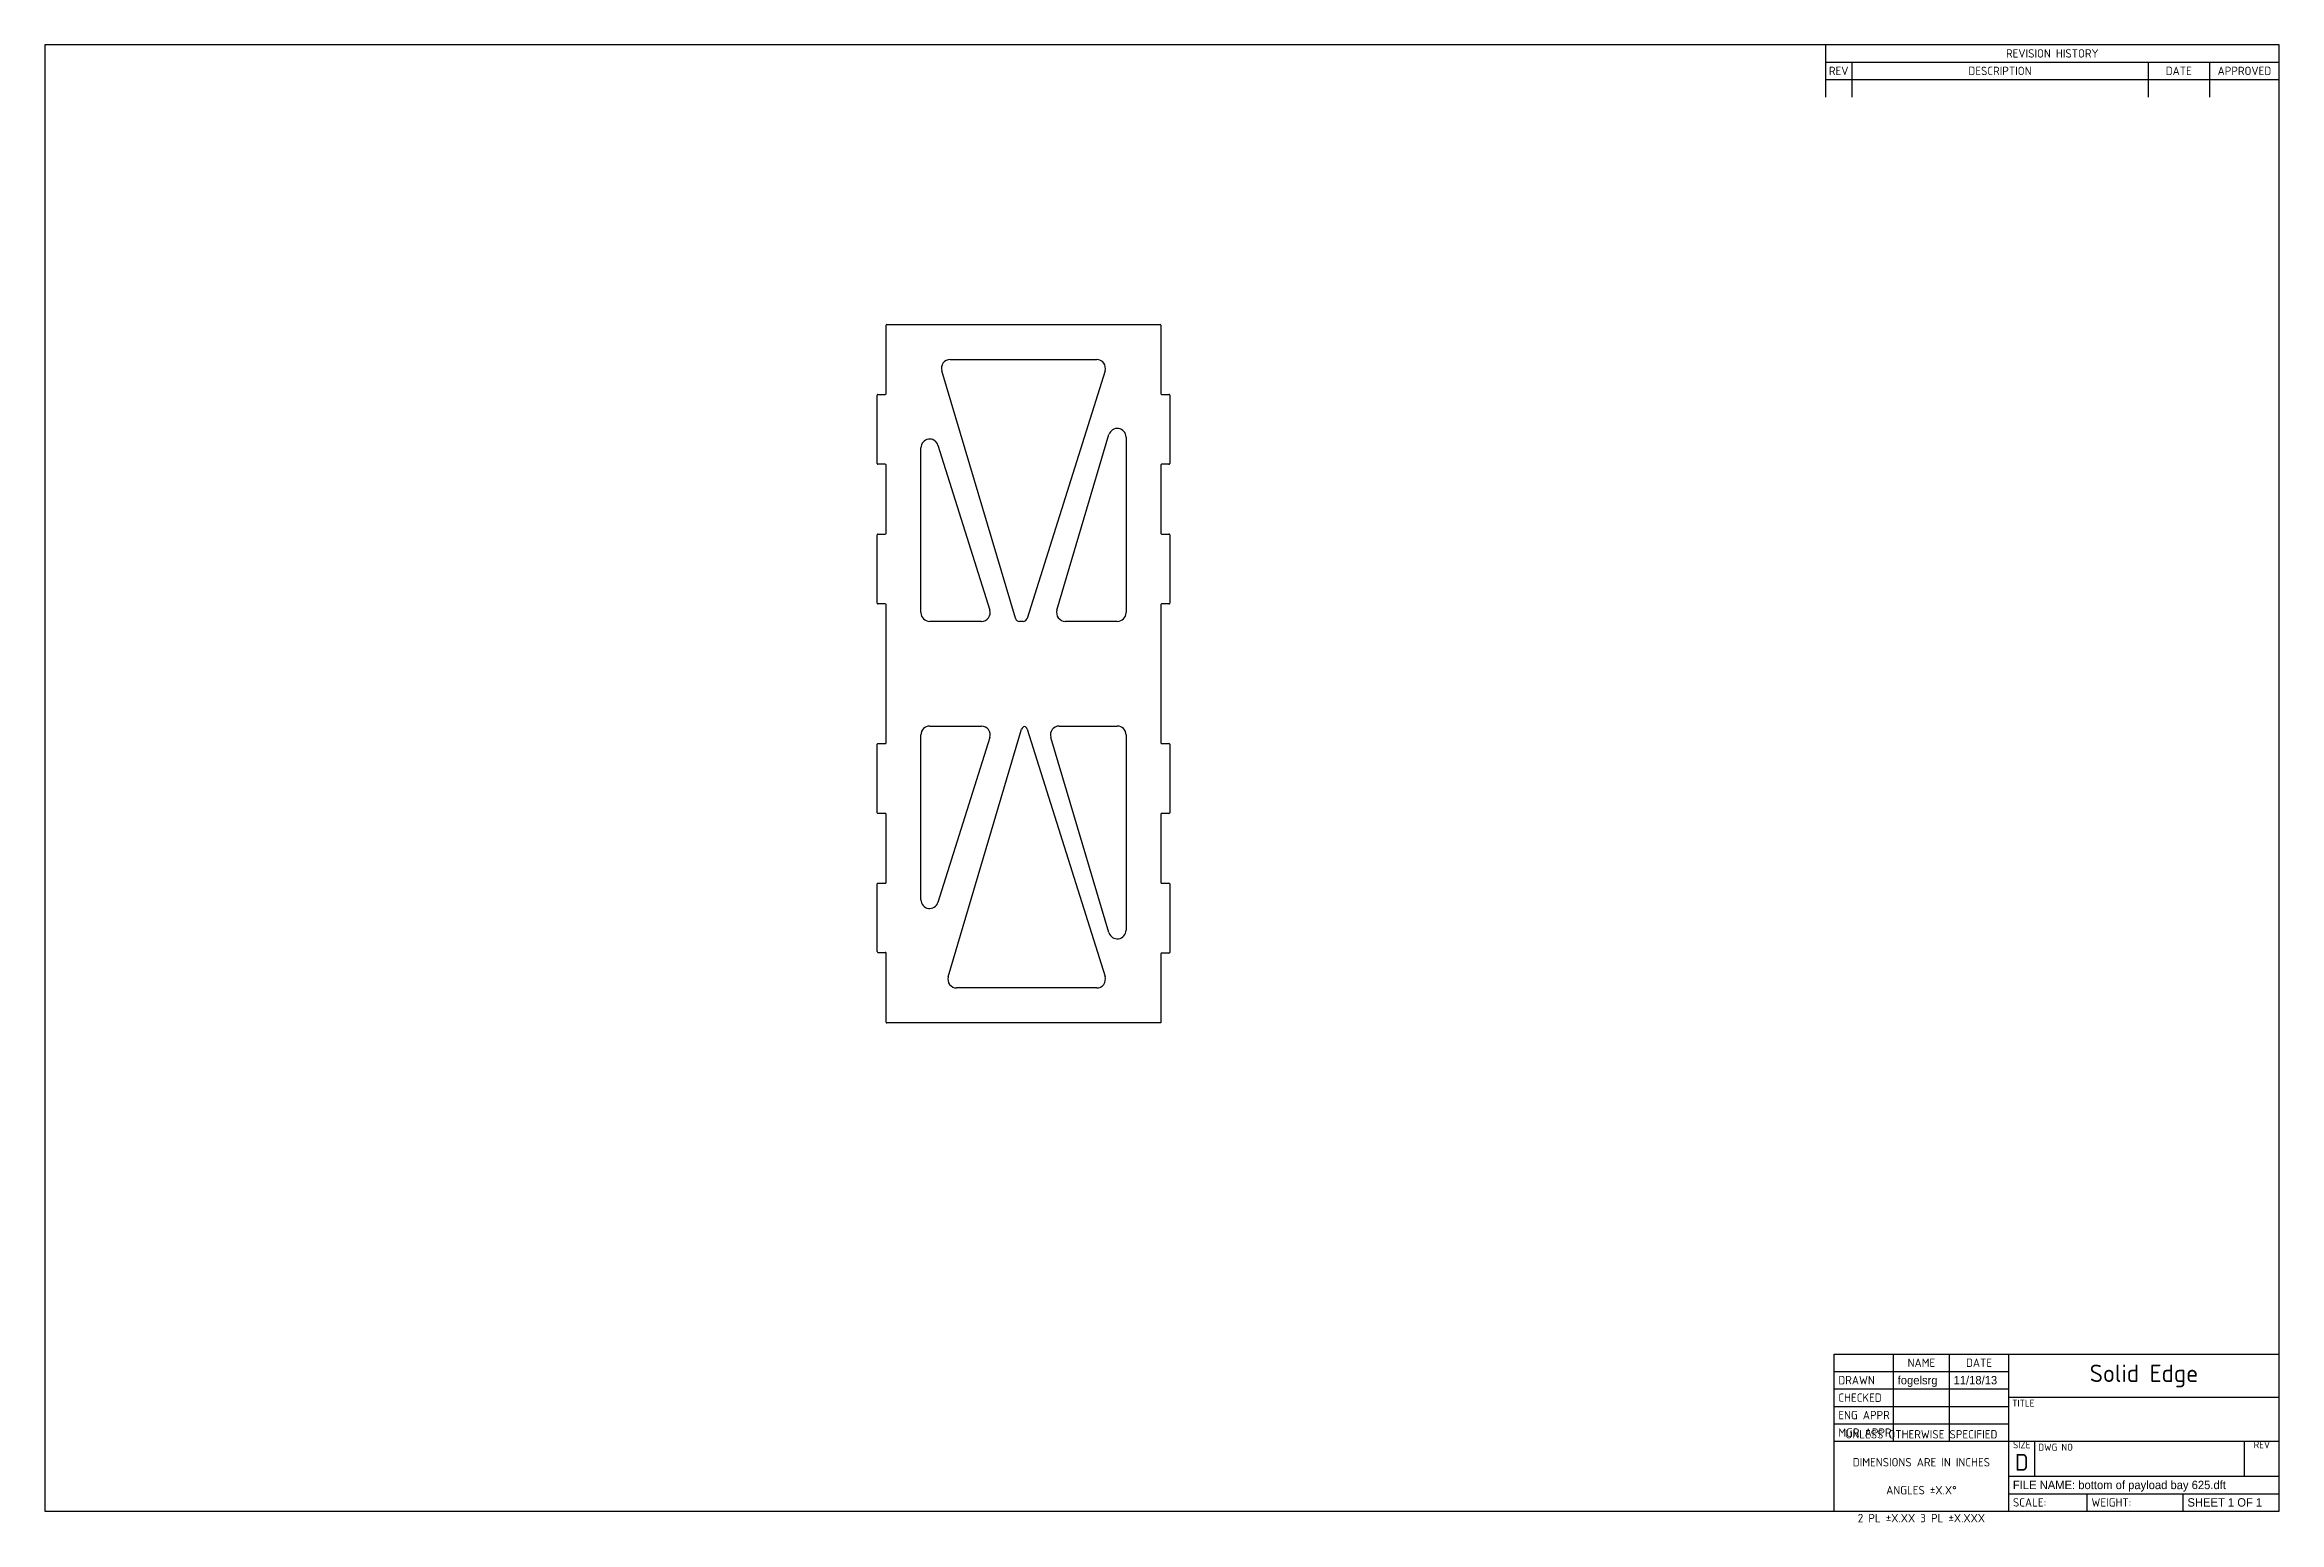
# Model space of a CAD drawing. Header units: inches. Extents: x 1 to 33, y 0.3 to 21.5.
import ezdxf
from ezdxf.enums import TextEntityAlignment as Align

# ---------------------------------------------------------------- set-up
doc = ezdxf.new("R2010")
doc.units = ezdxf.units.IN
doc.header["$MEASUREMENT"] = 0
doc.layers.add('BOTTOM_OF_PAYLOA', color=7, linetype='Continuous')
doc.layers.add('Default', color=7, linetype='Continuous')
doc.styles.add('SEACAD_Solid_Edge_ANSI', font='seans.ttf')

# ---------------------------------------------------------------- blocks, each defined once
blk = doc.blocks.new('SE')
at = {"layer": 'BOTTOM_OF_PAYLOA', "color": 7, "linetype": 'Continuous'}
for p, q in [((13.048, 16.502), (13.048, 17.482)), ((13.058, 17.492), (16.975, 17.492)), ((16.985, 17.482), (16.985, 16.502)), ((13.965, 16.992), (16.065, 16.992)), ((14.9, 13.286), (13.845, 16.831)), ((16.184, 16.829), (15.07, 13.285)), ((12.923, 15.502), (12.923, 16.482)), ((12.933, 16.492), (13.038, 16.492)), ((16.995, 16.492), (17.1, 16.492)), ((17.11, 16.482), (17.11, 15.502)), ((13.548, 13.367), (13.548, 15.728)), ((13.792, 15.766), (14.534, 13.404)), ((15.495, 13.402), (16.24, 15.916)), ((16.485, 15.88), (16.485, 13.367)), ((13.038, 15.492), (12.933, 15.492)), ((13.048, 14.502), (13.048, 15.482)), ((16.985, 15.482), (16.985, 14.502)), ((17.1, 15.492), (16.995, 15.492)), ((12.923, 13.502), (12.923, 14.482)), ((12.933, 14.492), (13.038, 14.492)), ((16.995, 14.492), (17.1, 14.492)), ((17.11, 14.482), (17.11, 13.502)), ((13.038, 13.492), (12.933, 13.492)), ((13.048, 11.502), (13.048, 13.482)), ((16.985, 13.482), (16.985, 11.502)), ((17.1, 13.492), (16.995, 13.492)), ((14.415, 13.242), (13.673, 13.242)), ((15.011, 13.242), (14.96, 13.242)), ((16.36, 13.242), (15.615, 13.242)), ((13.548, 9.255), (13.548, 11.617)), ((13.673, 11.742), (14.415, 11.742)), ((14.534, 11.579), (13.792, 9.218)), ((13.939, 8.152), (14.99, 11.697)), ((15.07, 11.698), (16.184, 8.154)), ((16.24, 8.784), (15.408, 11.581)), ((15.528, 11.742), (16.36, 11.742)), ((16.485, 11.617), (16.485, 8.82)), ((12.923, 10.502), (12.923, 11.482)), ((12.933, 11.492), (13.038, 11.492)), ((16.995, 11.492), (17.1, 11.492)), ((17.11, 11.482), (17.11, 10.502)), ((13.038, 10.492), (12.933, 10.492)), ((13.048, 9.502), (13.048, 10.482)), ((16.985, 10.482), (16.985, 9.502)), ((17.1, 10.492), (16.995, 10.492)), ((12.923, 8.512), (12.923, 9.482)), ((12.933, 9.492), (13.038, 9.492)), ((16.995, 9.492), (17.1, 9.492)), ((17.11, 9.482), (17.11, 8.502)), ((12.933, 8.502), (13.038, 8.502)), ((13.048, 7.502), (13.048, 8.492)), ((16.985, 8.482), (16.985, 7.492)), ((17.1, 8.492), (16.995, 8.492)), ((16.065, 7.992), (14.059, 7.992)), ((16.985, 7.492), (13.058, 7.492))]:
    blk.add_line(p, q, dxfattribs=at)
for centre, radius, start, end in [((13.058, 17.482), 0.01, 90, 180), ((16.975, 17.482), 0.01, 0, 90), ((13.965, 16.867), 0.125, 90, 196.5739), ((16.065, 16.867), 0.125, 342.5528, 90), ((12.933, 16.482), 0.01, 90, 180), ((13.038, 16.502), 0.01, 270, 0), ((16.995, 16.502), 0.01, 180, 270), ((17.1, 16.482), 0.01, 0, 90), ((16.36, 15.88), 0.125, 0, 163.4886), ((13.673, 15.728), 0.125, 17.4472, 179.9999), ((12.933, 15.502), 0.01, 180, 270), ((13.038, 15.482), 0.01, 0, 90), ((16.995, 15.482), 0.01, 90, 180), ((17.1, 15.502), 0.01, 270, 0), ((12.933, 14.482), 0.01, 90, 180), ((13.038, 14.502), 0.01, 270, 0), ((16.995, 14.502), 0.01, 180, 270), ((17.1, 14.482), 0.01, 0, 90), ((12.933, 13.502), 0.01, 180, 270), ((13.038, 13.482), 0.01, 0, 90), ((16.995, 13.482), 0.01, 90, 180), ((17.1, 13.502), 0.01, 270, 0), ((13.673, 13.367), 0.125, 180, 270), ((14.415, 13.367), 0.125, 270, 17.4472), ((14.96, 13.304), 0.0625, 196.5742, 270), ((15.011, 13.304), 0.0625, 270, 342.5528), ((15.615, 13.367), 0.125, 163.4887, 270), ((16.36, 13.367), 0.125, 270, 0), ((13.673, 11.617), 0.125, 90, 180), ((14.415, 11.617), 0.125, 342.5528, 90), ((15.05, 11.679), 0.0625, 108.161, 163.4888), ((15.011, 11.679), 0.0625, 17.4472, 71.839), ((15.528, 11.617), 0.125, 90, 196.5741), ((16.36, 11.617), 0.125, 0, 90), ((12.933, 11.482), 0.01, 90, 180), ((13.038, 11.502), 0.01, 270, 0), ((16.995, 11.502), 0.01, 180, 270), ((17.1, 11.482), 0.01, 0, 90), ((12.933, 10.502), 0.01, 180, 270), ((13.038, 10.482), 0.01, 0, 90), ((16.995, 10.482), 0.01, 90, 180), ((17.1, 10.502), 0.01, 270, 0), ((12.933, 9.482), 0.01, 90, 180), ((13.038, 9.502), 0.01, 270, 0), ((16.995, 9.502), 0.01, 180, 270), ((17.1, 9.482), 0.01, 0, 90), ((13.673, 9.255), 0.125, 180.0001, 342.5528), ((16.36, 8.82), 0.125, 196.5739, 0), ((12.933, 8.512), 0.01, 180, 270), ((13.038, 8.492), 0.01, 0, 90), ((16.995, 8.482), 0.01, 90, 180), ((17.1, 8.502), 0.01, 270, 0), ((14.059, 8.117), 0.125, 163.4887, 270), ((16.065, 8.117), 0.125, 270, 17.4472), ((13.058, 7.502), 0.01, 180, 270)]:
    blk.add_arc(centre, radius, start, end, dxfattribs=at)
blk = doc.blocks.new('SEANNOT_GROUP')
at = {"layer": 'Default', "color": 7, "linetype": 'Continuous', "style": 'SEACAD_Solid_Edge_ANSI'}
blk.add_text('fogelsrg', height=0.12, dxfattribs=at).set_placement((27.535, 2.435), align=Align.TOP_LEFT)
blk = doc.blocks.new('SEANNOT_GROUP1')
at = {"layer": 'Default', "color": 7, "linetype": 'Continuous', "style": 'SEACAD_Solid_Edge_ANSI'}
blk.add_text('11/18/13', height=0.12, dxfattribs=at).set_placement((28.335, 2.435), align=Align.TOP_LEFT)
blk = doc.blocks.new('SEANNOT_GROUP2')
at = {"layer": 'Default', "color": 7, "linetype": 'Continuous', "style": 'SEACAD_Solid_Edge_ANSI'}
blk.add_text('FILE NAME: bottom of payload bay 625.dft', height=0.12, dxfattribs=at).set_placement((29.185, 0.935), align=Align.TOP_LEFT)
blk = doc.blocks.new('SEANNOT_GROUP3')
at = {"layer": 'Default', "color": 7, "linetype": 'Continuous', "style": 'SEACAD_Solid_Edge_ANSI'}
blk.add_text('SHEET 1 OF 1', height=0.12, dxfattribs=at).set_placement((31.685, 0.685), align=Align.TOP_LEFT)

msp = doc.modelspace()

# ---------------------------------------------------------------- linework, layer by layer
at = {"layer": 'Default', "color": 7, "linetype": 'Continuous'}
for p, q in [((33, 21.5), (1, 21.5)), ((1, 21.5), (1, 0.5)), ((26.5, 21.5), (26.5, 20.75)), ((33, 0.5), (33, 21.5)), ((26.5, 21.25), (33, 21.25)), ((26.88, 21.25), (26.88, 20.75)), ((31.12, 21.25), (31.12, 20.75)), ((32, 21.25), (32, 20.75)), ((26.5, 21), (33, 21)), ((26.625, 0.5), (26.625, 2.75)), ((26.625, 2.75), (33, 2.75)), ((27.475, 1.5), (27.475, 2.75)), ((28.275, 1.5), (28.275, 2.75)), ((29.125, 0.5), (29.125, 2.75)), ((26.625, 2.5), (29.125, 2.5)), ((26.625, 2.25), (29.125, 2.25)), ((26.625, 2), (29.125, 2)), ((29.125, 2.13), (33, 2.13)), ((26.625, 1.75), (29.125, 1.75)), ((26.625, 1.5), (33, 1.5)), ((29.5, 1), (29.5, 1.5)), ((32.5, 1), (32.5, 1.5)), ((29.125, 1), (33, 1)), ((29.125, 0.75), (33, 0.75)), ((30.25, 0.5), (30.25, 0.75)), ((31.625, 0.5), (31.625, 0.75)), ((1, 0.5), (33, 0.5))]:
    msp.add_line(p, q, dxfattribs=at)

# ---------------------------------------------------------------- block references
at = {"layer": 'Default'}
for name in ['SE', 'SEANNOT_GROUP', 'SEANNOT_GROUP1', 'SEANNOT_GROUP2', 'SEANNOT_GROUP3']:
    msp.add_blockref(name, (0, 0), dxfattribs=at)

# ---------------------------------------------------------------- texts
for s, insert, char_height, width, attachment_point in [('{\\fSolid Edge ANSI|b0||i0||c0|p34;\\C7;\\W1.;REV}', (26.69, 21.125), 0.12, 0.38, 5), ('{\\fSolid Edge ANSI|b0||i0||c0|p34;\\C7;\\W1.;DESCRIPTION}', (29, 21.125), 0.12, 4.24, 5), ('{\\fSolid Edge ANSI|b0||i0||c0|p34;\\C7;\\W1.;REVISION HISTORY}', (29.75, 21.375), 0.12, 6.5, 5), ('{\\fSolid Edge ANSI|b0||i0||c0|p34;\\C7;\\W1.;DATE}', (31.56, 21.125), 0.12, 0.88, 5), ('{\\fSolid Edge ANSI|b0||i0||c0|p34;\\C7;\\W1.;APPROVED}', (32.5, 21.125), 0.12, 1, 5), ('{\\fSolid Edge ANSI|b0||i0||c0|p34;\\C7;\\W1.;NAME}', (27.875, 2.625), 0.12, 0.8, 5), ('{\\fSolid Edge ANSI|b0||i0||c0|p34;\\C7;\\W1.;DATE}', (28.7, 2.625), 0.12, 0.85, 5), ('{\\fSolid Edge ANSI|b1||i0||c0|p34;\\C7;\\W1.;Solid Edge}', (31.062, 2.436), 0.25, 3.875, 5), ('{\\fSolid Edge ANSI|b0||i0||c0|p34;\\C7;\\W1.;DRAWN}', (26.685, 2.375), 0.12, 0.79, 4), ('{\\fSolid Edge ANSI|b0||i0||c0|p34;\\C7;\\W1.;CHECKED}', (26.685, 2.125), 0.12, 0.79, 4), ('{\\fSolid Edge ANSI|b0||i0||c0|p34;\\C7;\\W1.;ENG APPR}', (26.685, 1.875), 0.12, 0.79, 4), ('{\\fSolid Edge ANSI|b0||i0||c0|p34;\\C7;\\W1.;TITLE}', (29.175, 2.095), 0.1, 3.825, 1), ('{\\fSolid Edge ANSI|b0||i0||c0|p34;\\C7;\\W1.;MGR APPR}', (26.685, 1.625), 0.12, 0.79, 4), ('{\\fSolid Edge ANSI|b0||i0||c0|p34;\\C7;\\W1.;UNLESS OTHERWISE SPECIFIED^M\\P}{\\fSolid Edge ANSI|b0||i0||c0|p34;\\C7;\\W1.;DIMENSIONS ARE IN INCHES^M\\P}{\\fSolid Edge ANSI|b0||i0||c0|p34;\\C7;\\W1.;ANGLES ±X.X°^M\\P}{\\fSolid Edge ANSI|b0||i0||c0|p34;\\C7;\\W1.;2 PL ±X.XX 3 PL ±X.XXX}', (27.875, 1), 0.12, 2.5, 5), ('{\\fSolid Edge ANSI|b0||i0||c0|p34;\\C7;\\W1.;SIZE}', (29.312, 1.5), 0.1, 0.375, 2), ('{\\fSolid Edge ANSI|b1||i0||c0|p34;\\C7;\\W1.;D}', (29.312, 1.199), 0.24, 0.375, 5), ('{\\fSolid Edge ANSI|b0||i0||c0|p34;\\C7;\\W1.;DWG NO}', (29.55, 1.465), 0.1, 2.95, 1), ('{\\fSolid Edge ANSI|b0||i0||c0|p34;\\C7;\\W1.;REV}', (32.75, 1.5), 0.1, 0.5, 2), ('{\\fSolid Edge ANSI|b0||i0||c0|p34;\\C7;\\W1.;SCALE:}', (29.185, 0.625), 0.12, 1.065, 4), ('{\\fSolid Edge ANSI|b0||i0||c0|p34;\\C7;\\W1.;WEIGHT:}', (30.31, 0.625), 0.12, 1.315, 4)]:
    msp.add_mtext(s, dxfattribs=dict(at, insert=insert, char_height=char_height, width=width, attachment_point=attachment_point))

doc.saveas('drawing.dxf')
